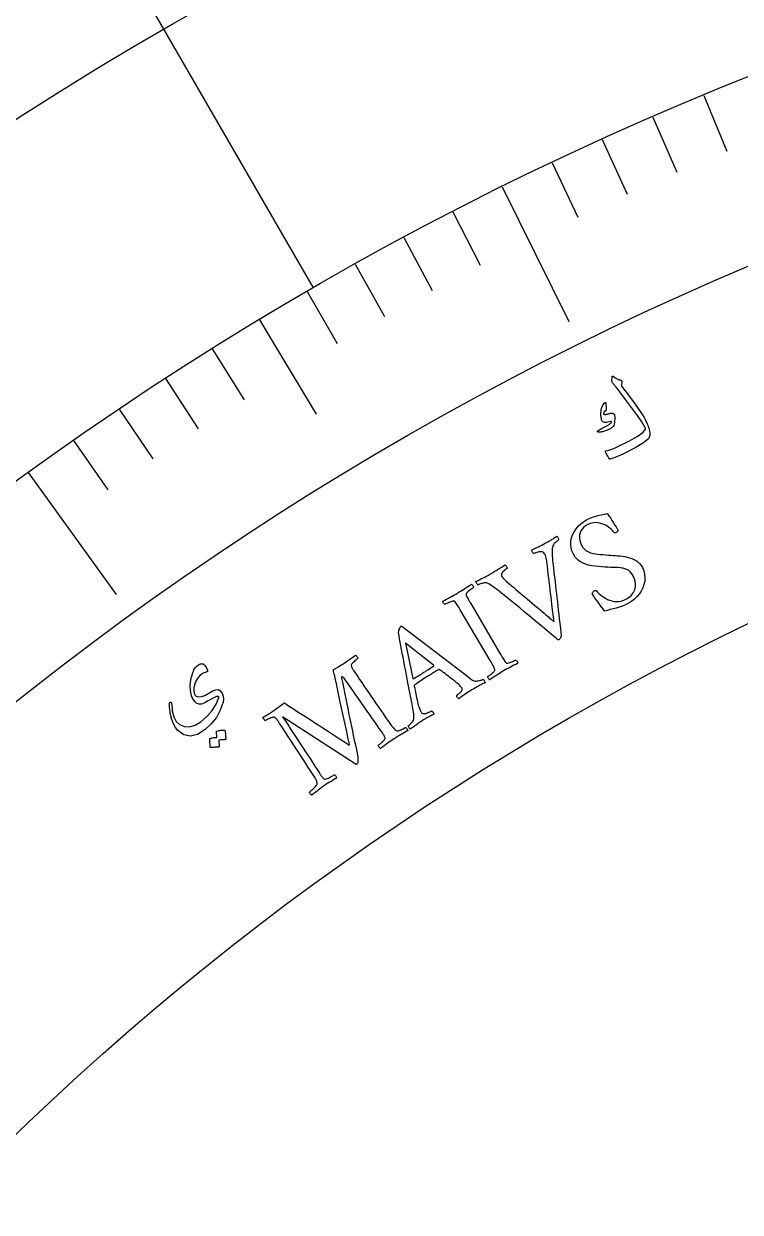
# Model space of a CAD drawing. Header units: millimetres. Extents: x -68 to 68, y -68 to 87.
# Drawn here: x -31.51 to -19.93, y 31.53 to 50.75 of the extents above; entities that cross this region are included whole.
import ezdxf

# ---------------------------------------------------------------- set-up
doc = ezdxf.new("R2010")
doc.units = ezdxf.units.MM
for name, color, linetype in [('ENGRAVE', 7, 'Continuous'), ('ENGRAVE_FINE', 8, 'Continuous'), ('TEXT', 5, 'Continuous')]:
    doc.layers.add(name, color=color, linetype=linetype)

msp = doc.modelspace()

# ---------------------------------------------------------------- linework, layer by layer
at = {"layer": 'ENGRAVE'}
for points in [[(-30.5437, 52.9033), (-26.8312, 46.4731)], [(-23.7742, 48.1087), (-22.6977, 45.9302)], [(-27.7015, 45.9597), (-26.7816, 44.4335)], [(-31.4405, 43.4875), (-30.0168, 41.5182)]]:
    msp.add_lwpolyline(points, dxfattribs=at)
for radius in [66.15, 66.15, 64.3781, 61.0875, 61.0875, 58.4888, 53.6625, 53.6625, 50.8275, 45.5625, 45.5625]:
    msp.add_circle((0, 0), radius, dxfattribs=at)
at = {"layer": 'ENGRAVE_FINE'}
for points in [[(-20.5151, 49.5862), (-20.1436, 48.688)], [(-21.3388, 49.2374), (-20.9523, 48.3455)], [(-22.1567, 48.8748), (-21.7554, 47.9895)], [(-22.9686, 48.4985), (-22.5526, 47.6201)], [(-24.5735, 47.7054), (-24.1284, 46.8413)], [(-25.366, 47.2888), (-24.9065, 46.4322)], [(-26.1517, 46.8589), (-25.678, 46.0101)], [(-26.9302, 46.4158), (-26.4424, 45.5751)], [(-28.4652, 45.4906), (-27.9496, 44.6666)], [(-29.2212, 45.0088), (-28.6919, 44.1935)], [(-29.9692, 44.5142), (-29.4263, 43.7079)], [(-30.709, 44.007), (-30.1528, 43.2099)]]:
    msp.add_lwpolyline(points, dxfattribs=at)
at = {"layer": 'TEXT'}
for points in [[(-21.9752, 45.0411), (-21.9602, 45.0302), (-21.9452, 45.0203), (-21.9302, 45.0113), (-21.9153, 45.0033), (-21.9004, 44.9962), (-21.8852, 44.9901), (-21.87, 44.9851), (-21.8546, 44.9811), (-21.8479, 44.9779), (-21.8435, 44.9725), (-21.8415, 44.9649), (-21.8419, 44.9551), (-21.847, 44.9018), (-21.8472, 44.8961), (-21.8471, 44.8915), (-21.8467, 44.8879), (-21.8459, 44.8853), (-21.769, 44.7853), (-21.7003, 44.6945), (-21.6399, 44.6129), (-21.5877, 44.5405), (-21.5437, 44.4775), (-21.5082, 44.4239), (-21.481, 44.3796), (-21.4622, 44.3447), (-21.4297, 44.2775), (-21.4206, 44.2556), (-21.4125, 44.2331), (-21.4053, 44.2101), (-21.3992, 44.1864), (-21.3941, 44.1622), (-21.3901, 44.1373), (-21.3873, 44.1117), (-21.3856, 44.0854), (-21.411, 44.033), (-21.4907, 43.9669), (-21.6247, 43.8868), (-21.8127, 43.7923), (-21.8726, 43.765), (-21.9286, 43.7412), (-21.981, 43.7208), (-22.0296, 43.7041), (-22.0346, 43.7038), (-22.0389, 43.7049), (-22.0425, 43.7075), (-22.0453, 43.7115), (-22.057, 43.7317), (-22.0675, 43.7502), (-22.0769, 43.767), (-22.085, 43.7819), (-22.0921, 43.7954), (-22.0981, 43.8074), (-22.103, 43.818), (-22.107, 43.8272), (-22.1089, 43.8325), (-22.1086, 43.8362), (-22.1059, 43.8383), (-22.1009, 43.8388), (-22.0643, 43.8452), (-22.0199, 43.8587), (-21.9675, 43.8793), (-21.9072, 43.907), (-21.7298, 43.9951), (-21.595, 44.072), (-21.5027, 44.1379), (-21.4532, 44.1933), (-21.4735, 44.235), (-21.5188, 44.3067), (-21.5892, 44.4084), (-21.6846, 44.54), (-21.7815, 44.6712), (-21.8554, 44.7701), (-21.9061, 44.8368), (-21.9337, 44.8713), (-21.9416, 44.8806), (-21.9489, 44.8893), (-21.9558, 44.8974), (-21.9622, 44.9049), (-21.968, 44.9117), (-21.9732, 44.9178), (-21.9778, 44.923), (-21.9818, 44.9275), (-21.9898, 44.9377), (-21.9955, 44.9484), (-21.9988, 44.9596), (-21.9998, 44.9713), (-21.9988, 45.0363), (-21.9983, 45.0409), (-21.9971, 45.0444), (-21.9951, 45.0467), (-21.9923, 45.0479), (-21.9882, 45.0478), (-21.9839, 45.0466), (-21.9796, 45.0443), (-21.9752, 45.0411)], [(-22.1144, 44.6193), (-22.1116, 44.6203), (-22.1089, 44.6203), (-22.1061, 44.6196), (-22.1034, 44.618), (-22.1018, 44.6161), (-22.1005, 44.6139), (-22.0994, 44.6113), (-22.0986, 44.6084), (-22.0918, 44.5217), (-22.0916, 44.5126), (-22.0926, 44.5051), (-22.0945, 44.4992), (-22.0974, 44.495), (-22.1123, 44.4815), (-22.1239, 44.4678), (-22.1321, 44.4539), (-22.1369, 44.4396), (-22.1363, 44.4337), (-22.1311, 44.4297), (-22.1212, 44.4276), (-22.1068, 44.4274), (-22.0977, 44.4286), (-22.0886, 44.4301), (-22.0792, 44.4318), (-22.0697, 44.4339), (-22.0599, 44.4363), (-22.0497, 44.4391), (-22.0392, 44.4423), (-22.0284, 44.4459), (-21.9863, 44.4487), (-21.9605, 44.4246), (-21.9509, 44.3736), (-21.9574, 44.2957), (-21.9635, 44.2704), (-21.9711, 44.2493), (-21.9804, 44.2322), (-21.9912, 44.2193), (-22.0049, 44.2086), (-22.0253, 44.1968), (-22.0525, 44.184), (-22.0864, 44.1701), (-22.1039, 44.1634), (-22.1207, 44.1576), (-22.137, 44.1528), (-22.1527, 44.1488), (-22.1677, 44.1456), (-22.1818, 44.1428), (-22.195, 44.1404), (-22.2074, 44.1384), (-22.2158, 44.1388), (-22.2226, 44.1406), (-22.2278, 44.1438), (-22.2314, 44.1486), (-22.2332, 44.1543), (-22.2326, 44.1595), (-22.2295, 44.1639), (-22.2239, 44.1677), (-22.2054, 44.1786), (-22.1843, 44.1905), (-22.1606, 44.2036), (-22.1342, 44.2178), (-22.0849, 44.2442), (-22.0473, 44.2667), (-22.0215, 44.2852), (-22.0073, 44.2998), (-22.0059, 44.3025), (-22.0058, 44.3053), (-22.0069, 44.308), (-22.0093, 44.3107), (-22.0115, 44.3121), (-22.0146, 44.3128), (-22.0187, 44.3128), (-22.0237, 44.3121), (-22.0683, 44.3018), (-22.0873, 44.2983), (-22.1046, 44.2974), (-22.1201, 44.299), (-22.134, 44.3031), (-22.1472, 44.3095), (-22.1573, 44.3179), (-22.1643, 44.3282), (-22.1682, 44.3406), (-22.1816, 44.4301), (-22.1771, 44.5065), (-22.1547, 44.5695), (-22.1144, 44.6193)], [(-22.411, 42.7219), (-22.3801, 42.7376), (-22.3514, 42.7509), (-22.3249, 42.762), (-22.3007, 42.7706), (-22.2773, 42.7779), (-22.2533, 42.7847), (-22.2287, 42.7909), (-22.2036, 42.7967), (-22.1766, 42.8026), (-22.1467, 42.8094), (-22.1138, 42.8171), (-22.0779, 42.8256), (-22.0519, 42.7897), (-22.0263, 42.7529), (-22.001, 42.715), (-21.976, 42.6762), (-21.9529, 42.6394), (-21.933, 42.6074), (-21.9166, 42.5803), (-21.9034, 42.558), (-21.9011, 42.5532), (-21.9014, 42.5478), (-21.9044, 42.5419), (-21.91, 42.5354), (-21.9167, 42.5291), (-21.923, 42.5238), (-21.9288, 42.5196), (-21.9341, 42.5165), (-21.9412, 42.5135), (-21.9481, 42.5119), (-21.9547, 42.5117), (-21.961, 42.5129), (-21.9739, 42.5303), (-21.9897, 42.5482), (-22.0083, 42.5666), (-22.0298, 42.5854), (-22.0536, 42.6037), (-22.0791, 42.6204), (-22.1062, 42.6357), (-22.135, 42.6494), (-22.1651, 42.6609), (-22.196, 42.6695), (-22.2278, 42.6753), (-22.2604, 42.6782), (-22.2932, 42.6774), (-22.3259, 42.672), (-22.3583, 42.6621), (-22.3905, 42.6475), (-22.4285, 42.6248), (-22.4598, 42.6001), (-22.4844, 42.5734), (-22.5024, 42.5446), (-22.5148, 42.5148), (-22.5227, 42.4847), (-22.5263, 42.4544), (-22.5253, 42.4238), (-22.521, 42.3939), (-22.5142, 42.3656), (-22.505, 42.339), (-22.4933, 42.3139), (-22.4706, 42.2776), (-22.4445, 42.2474), (-22.4148, 42.2231), (-22.3817, 42.205), (-22.3458, 42.1913), (-22.3079, 42.1807), (-22.268, 42.1729), (-22.2262, 42.1682), (-22.1832, 42.1648), (-22.14, 42.1612), (-22.0966, 42.1574), (-22.0529, 42.1533), (-22.0196, 42.1509), (-21.9846, 42.1484), (-21.948, 42.1457), (-21.9098, 42.1429), (-21.8707, 42.1394), (-21.8316, 42.1345), (-21.7925, 42.1284), (-21.7534, 42.1209), (-21.7151, 42.1113), (-21.6786, 42.0987), (-21.6438, 42.0831), (-21.6107, 42.0645), (-21.5802, 42.0424), (-21.5531, 42.0161), (-21.5292, 41.9856), (-21.5088, 41.9511), (-21.4857, 41.8968), (-21.4717, 41.8419), (-21.4668, 41.7864), (-21.4709, 41.7302), (-21.4829, 41.6749), (-21.5014, 41.6219), (-21.5265, 41.5713), (-21.5581, 41.523), (-21.5952, 41.4784), (-21.6365, 41.4387), (-21.6822, 41.404), (-21.7321, 41.3741), (-21.7815, 41.3499), (-21.8315, 41.3289), (-21.882, 41.311), (-21.9332, 41.2964), (-21.9831, 41.2834), (-22.0302, 41.2706), (-22.0743, 41.2581), (-22.1155, 41.2457), (-22.1373, 41.2723), (-22.1592, 41.3001), (-22.1813, 41.3291), (-22.2035, 41.3593), (-22.2251, 41.3893), (-22.2451, 41.4175), (-22.2635, 41.4439), (-22.2803, 41.4686), (-22.2948, 41.4902), (-22.306, 41.5074), (-22.3141, 41.5201), (-22.3189, 41.5284), (-22.3163, 41.536), (-22.3131, 41.5435), (-22.3093, 41.5508), (-22.305, 41.5579), (-22.3, 41.5645), (-22.2945, 41.5704), (-22.2883, 41.5754), (-22.2815, 41.5795), (-22.2728, 41.5828), (-22.2645, 41.5828), (-22.2568, 41.5797), (-22.2497, 41.5733), (-22.2376, 41.5599), (-22.2224, 41.5447), (-22.2042, 41.5278), (-22.183, 41.5091), (-22.159, 41.4899), (-22.1326, 41.4716), (-22.1037, 41.454), (-22.0724, 41.4373), (-22.039, 41.4227), (-22.0041, 41.4118), (-21.9675, 41.4044), (-21.9294, 41.4006), (-21.8898, 41.4018), (-21.8489, 41.4092), (-21.8067, 41.423), (-21.7632, 41.443), (-21.7196, 41.471), (-21.6831, 41.5053), (-21.6538, 41.546), (-21.6316, 41.5931), (-21.619, 41.6443), (-21.6185, 41.6974), (-21.6302, 41.7524), (-21.6541, 41.8094), (-21.6768, 41.8475), (-21.7018, 41.8786), (-21.7292, 41.9027), (-21.7589, 41.9198), (-21.7909, 41.9319), (-21.8248, 41.941), (-21.8607, 41.9471), (-21.8987, 41.9501), (-21.9384, 41.9517), (-21.9795, 41.953), (-22.022, 41.9543), (-22.066, 41.9554), (-22.1159, 41.9583), (-22.1672, 41.9619), (-22.2196, 41.9662), (-22.2734, 41.9713), (-22.3268, 41.9787), (-22.3783, 41.9902), (-22.428, 42.0057), (-22.4759, 42.0253), (-22.5202, 42.0503), (-22.5595, 42.0823), (-22.5937, 42.1212), (-22.6227, 42.1671), (-22.6464, 42.2197), (-22.6612, 42.2726), (-22.6671, 42.3259), (-22.6641, 42.3797), (-22.6533, 42.4325), (-22.6358, 42.4832), (-22.6117, 42.5317), (-22.5808, 42.5781), (-22.5446, 42.6211), (-22.5042, 42.6594), (-22.4597, 42.693), (-22.411, 42.7219)], [(-23.9658, 41.8485), (-23.9337, 41.8671), (-23.9023, 41.8858), (-23.8716, 41.9045), (-23.8417, 41.9233), (-23.8121, 41.942), (-23.7828, 41.9603), (-23.7536, 41.9784), (-23.7245, 41.9962), (-23.72, 41.9923), (-23.7151, 41.9861), (-23.7098, 41.9777), (-23.704, 41.9671), (-23.6991, 41.9565), (-23.6964, 41.9482), (-23.6957, 41.9421), (-23.6971, 41.9382), (-23.7023, 41.9348), (-23.7099, 41.9294), (-23.7197, 41.9217), (-23.7319, 41.912), (-23.7447, 41.9008), (-23.7566, 41.8888), (-23.7675, 41.876), (-23.7775, 41.8624), (-23.7849, 41.8485), (-23.7878, 41.8345), (-23.7865, 41.8206), (-23.7807, 41.8067), (-23.767, 41.7879), (-23.7439, 41.7632), (-23.7115, 41.7326), (-23.6698, 41.6962), (-23.6476, 41.6775), (-23.6219, 41.656), (-23.5929, 41.6316), (-23.5604, 41.6045), (-23.5254, 41.5751), (-23.4887, 41.5442), (-23.4504, 41.5118), (-23.4104, 41.4778), (-23.3696, 41.4431), (-23.3287, 41.4084), (-23.2876, 41.3738), (-23.2465, 41.3393), (-23.2062, 41.3054), (-23.1676, 41.2728), (-23.1309, 41.2415), (-23.0958, 41.2115), (-23.0632, 41.1834), (-23.0338, 41.1581), (-23.0075, 41.1354), (-22.9844, 41.1153), (-22.9652, 41.0988), (-22.951, 41.0865), (-22.9416, 41.0786), (-22.937, 41.075), (-22.9377, 41.0835), (-22.9393, 41.0989), (-22.9418, 41.1212), (-22.9451, 41.1503), (-22.9492, 41.1851), (-22.9539, 41.2243), (-22.9593, 41.2678), (-22.9652, 41.3158), (-22.9716, 41.3672), (-22.9783, 41.4213), (-22.9852, 41.478), (-22.9923, 41.5373), (-22.9996, 41.5982), (-23.0069, 41.6596), (-23.0143, 41.7214), (-23.0216, 41.7836), (-23.0289, 41.8452), (-23.0359, 41.905), (-23.0427, 41.9629), (-23.0492, 42.0189), (-23.0518, 42.04), (-23.0552, 42.0613), (-23.0594, 42.0828), (-23.0643, 42.1045), (-23.0699, 42.1253), (-23.0759, 42.1438), (-23.0823, 42.1601), (-23.0893, 42.1743), (-23.0992, 42.1884), (-23.1115, 42.1986), (-23.1262, 42.2049), (-23.1432, 42.2073), (-23.1613, 42.207), (-23.1793, 42.2051), (-23.197, 42.2017), (-23.2146, 42.1968), (-23.2307, 42.1913), (-23.2439, 42.1865), (-23.2543, 42.1822), (-23.2619, 42.1786), (-23.2672, 42.1798), (-23.2729, 42.1839), (-23.2788, 42.191), (-23.285, 42.2011), (-23.2903, 42.2119), (-23.2936, 42.2215), (-23.2948, 42.2297), (-23.2939, 42.2366), (-23.2661, 42.2506), (-23.2389, 42.264), (-23.2125, 42.2768), (-23.1867, 42.289), (-23.161, 42.3014), (-23.1347, 42.3146), (-23.1079, 42.3285), (-23.0805, 42.3432), (-23.0581, 42.3554), (-23.0383, 42.3665), (-23.021, 42.3763), (-23.0061, 42.385), (-22.9926, 42.393), (-22.9793, 42.4011), (-22.9662, 42.4093), (-22.9533, 42.4175), (-22.9397, 42.4261), (-22.9246, 42.4356), (-22.9079, 42.4459), (-22.8897, 42.457), (-22.8853, 42.4529), (-22.8806, 42.4464), (-22.8756, 42.4374), (-22.8703, 42.426), (-22.8657, 42.4148), (-22.8631, 42.4065), (-22.8623, 42.401), (-22.8634, 42.3985), (-22.8712, 42.3935), (-22.8823, 42.385), (-22.8967, 42.3732), (-22.9144, 42.3579), (-22.932, 42.3403), (-22.946, 42.3213), (-22.9565, 42.301), (-22.9634, 42.2794), (-22.9665, 42.2614), (-22.9681, 42.2374), (-22.9684, 42.2076), (-22.9672, 42.1719), (-22.9651, 42.1338), (-22.9624, 42.0967), (-22.9591, 42.0609), (-22.9552, 42.0261), (-22.9461, 41.9456), (-22.9373, 41.8684), (-22.9288, 41.7947), (-22.9206, 41.7244), (-22.9126, 41.6564), (-22.9049, 41.5896), (-22.8974, 41.5239), (-22.8901, 41.4593), (-22.8829, 41.3948), (-22.8754, 41.329), (-22.8676, 41.2621), (-22.8597, 41.194), (-22.8514, 41.1233), (-22.8429, 41.0489), (-22.8342, 40.9707), (-22.8252, 40.8887), (-22.8235, 40.8667), (-22.8239, 40.8475), (-22.8264, 40.8311), (-22.8308, 40.8174), (-22.8369, 40.806), (-22.844, 40.7963), (-22.8522, 40.7883), (-22.8616, 40.7819), (-22.8649, 40.7811), (-22.8688, 40.7821), (-22.8734, 40.7848), (-22.8787, 40.7893), (-22.8841, 40.7942), (-22.889, 40.7983), (-22.8934, 40.8015), (-22.8973, 40.8038), (-22.9772, 40.8711), (-23.0546, 40.936), (-23.1294, 40.9986), (-23.2015, 41.0588), (-23.2727, 41.1182), (-23.3445, 41.1779), (-23.4171, 41.238), (-23.4903, 41.2985), (-23.5661, 41.3606), (-23.646, 41.4256), (-23.7303, 41.4933), (-23.8188, 41.5638), (-23.8459, 41.5855), (-23.872, 41.6058), (-23.8972, 41.6246), (-23.9213, 41.6421), (-23.9451, 41.6581), (-23.9689, 41.6728), (-23.9927, 41.6861), (-24.0167, 41.698), (-24.0271, 41.7021), (-24.0391, 41.7042), (-24.0527, 41.7044), (-24.0679, 41.7028), (-24.0836, 41.6998), (-24.0987, 41.6962), (-24.1134, 41.6918), (-24.1274, 41.6869), (-24.1402, 41.6818), (-24.1511, 41.6771), (-24.16, 41.6729), (-24.1671, 41.6692), (-24.1689, 41.6703), (-24.1724, 41.675), (-24.1777, 41.6831), (-24.1846, 41.6947), (-24.1913, 41.7066), (-24.196, 41.7155), (-24.1986, 41.7215), (-24.1992, 41.7245), (-24.1656, 41.7426), (-24.1349, 41.7588), (-24.107, 41.7731), (-24.082, 41.7857), (-24.057, 41.7983), (-24.0293, 41.813), (-23.9989, 41.8297), (-23.9658, 41.8485)], [(-24.4972, 41.5397), (-24.4683, 41.5569), (-24.44, 41.5744), (-24.4122, 41.5919), (-24.3851, 41.6095), (-24.3579, 41.6274), (-24.3299, 41.6455), (-24.3013, 41.6637), (-24.2719, 41.6823), (-24.2657, 41.6796), (-24.2598, 41.6748), (-24.2541, 41.6678), (-24.2488, 41.6587), (-24.2443, 41.6491), (-24.2412, 41.6406), (-24.2397, 41.6332), (-24.2397, 41.6269), (-24.2469, 41.6225), (-24.2564, 41.6162), (-24.2682, 41.6081), (-24.2823, 41.5981), (-24.2972, 41.5872), (-24.3114, 41.5762), (-24.3249, 41.5651), (-24.3376, 41.5539), (-24.3482, 41.5432), (-24.3554, 41.5335), (-24.3591, 41.5249), (-24.3594, 41.5173), (-24.3559, 41.5051), (-24.3509, 41.4918), (-24.3443, 41.4774), (-24.3363, 41.4619), (-24.3273, 41.4455), (-24.3177, 41.4284), (-24.3075, 41.4107), (-24.2968, 41.3923), (-24.2951, 41.3893), (-24.2934, 41.3864), (-24.2916, 41.3834), (-24.2899, 41.3804), (-24.2882, 41.3775), (-24.2864, 41.3745), (-24.2847, 41.3716), (-24.2829, 41.3686), (-23.8003, 40.5464), (-23.7986, 40.5435), (-23.7968, 40.5405), (-23.7951, 40.5375), (-23.7934, 40.5346), (-23.7916, 40.5316), (-23.7899, 40.5287), (-23.7882, 40.5257), (-23.7864, 40.5228), (-23.7756, 40.5045), (-23.7652, 40.4872), (-23.7552, 40.4708), (-23.7455, 40.4553), (-23.7362, 40.4412), (-23.727, 40.4287), (-23.718, 40.418), (-23.7092, 40.409), (-23.7029, 40.4062), (-23.6939, 40.4054), (-23.682, 40.4066), (-23.6674, 40.4097), (-23.6513, 40.4142), (-23.6351, 40.4196), (-23.6188, 40.4259), (-23.6023, 40.4332), (-23.5871, 40.4403), (-23.5746, 40.4464), (-23.5647, 40.4514), (-23.5575, 40.4553), (-23.5521, 40.4522), (-23.5465, 40.4472), (-23.5406, 40.4403), (-23.5345, 40.4317), (-23.5293, 40.4225), (-23.526, 40.4142), (-23.5246, 40.4067), (-23.5253, 40.4), (-23.5554, 40.385), (-23.5849, 40.3702), (-23.6137, 40.3556), (-23.6418, 40.3412), (-23.6696, 40.3266), (-23.6975, 40.3115), (-23.7256, 40.2957), (-23.7539, 40.2793), (-23.7812, 40.2629), (-23.8086, 40.246), (-23.8359, 40.2286), (-23.8633, 40.2106), (-23.8907, 40.1922), (-23.9184, 40.1735), (-23.9461, 40.1546), (-23.974, 40.1353), (-23.9802, 40.138), (-23.9861, 40.1428), (-23.9918, 40.1497), (-23.9973, 40.1587), (-24.0019, 40.1683), (-24.005, 40.1767), (-24.0067, 40.1841), (-24.0069, 40.1903), (-23.9999, 40.1947), (-23.9908, 40.2009), (-23.9794, 40.2089), (-23.9658, 40.2188), (-23.9514, 40.2298), (-23.9378, 40.2411), (-23.9249, 40.2528), (-23.9127, 40.265), (-23.9026, 40.2765), (-23.896, 40.2862), (-23.8928, 40.2943), (-23.893, 40.3006), (-23.897, 40.3154), (-23.9029, 40.3313), (-23.9107, 40.3484), (-23.9203, 40.3668), (-23.9312, 40.3861), (-23.9426, 40.4061), (-23.9546, 40.4267), (-23.9671, 40.448), (-24.4531, 41.2682), (-24.4658, 41.2895), (-24.4783, 41.3101), (-24.4905, 41.3301), (-24.5025, 41.3493), (-24.5143, 41.367), (-24.5258, 41.3823), (-24.5371, 41.3953), (-24.5482, 41.4059), (-24.5542, 41.4098), (-24.5631, 41.411), (-24.575, 41.4094), (-24.5898, 41.4051), (-24.6062, 41.3991), (-24.6227, 41.3926), (-24.6394, 41.3854), (-24.6563, 41.3776), (-24.6718, 41.3701), (-24.6846, 41.3636), (-24.6947, 41.3584), (-24.7021, 41.3542), (-24.7076, 41.3573), (-24.7133, 41.3622), (-24.7193, 41.3689), (-24.7256, 41.3775), (-24.7309, 41.3866), (-24.7343, 41.3949), (-24.7356, 41.4025), (-24.735, 41.4092), (-24.7044, 41.426), (-24.6739, 41.4426), (-24.6436, 41.4588), (-24.6135, 41.4748), (-24.5838, 41.4907), (-24.5544, 41.5068), (-24.5256, 41.5232), (-24.4972, 41.5397)], [(-25.2303, 39.7347), (-25.231, 39.7384), (-25.2332, 39.7494), (-25.2369, 39.7679), (-25.242, 39.7936), (-25.2484, 39.8257), (-25.2559, 39.863), (-25.2644, 39.9055), (-25.2741, 39.9533), (-25.2844, 40.0051), (-25.2951, 40.06), (-25.306, 40.1179), (-25.3173, 40.1788), (-25.3289, 40.2416), (-25.3407, 40.3052), (-25.3529, 40.3696), (-25.3653, 40.4349), (-25.3776, 40.4999), (-25.3896, 40.5637), (-25.4012, 40.6261), (-25.4124, 40.6872), (-25.4231, 40.7459), (-25.433, 40.801), (-25.4422, 40.8526), (-25.4507, 40.9005), (-25.4505, 40.9117), (-25.4483, 40.9249), (-25.444, 40.94), (-25.4377, 40.957), (-25.4304, 40.9733), (-25.4232, 40.9862), (-25.416, 40.9957), (-25.409, 41.0017), (-25.4072, 41.0028), (-25.4057, 41.0035), (-25.4044, 41.0038), (-25.4035, 41.0038), (-25.4024, 41.0037), (-25.401, 41.0037), (-25.3991, 41.0038), (-25.3967, 41.004), (-24.3815, 40.2263), (-24.3319, 40.1876), (-24.2946, 40.1587), (-24.2697, 40.1397), (-24.2571, 40.1306), (-24.2448, 40.1239), (-24.2306, 40.1192), (-24.2146, 40.1167), (-24.1967, 40.1163), (-24.1782, 40.1175), (-24.1604, 40.1199), (-24.1433, 40.1233), (-24.1268, 40.1278), (-24.1121, 40.1325), (-24.1006, 40.1365), (-24.0921, 40.1398), (-24.0867, 40.1425), (-24.08, 40.1389), (-24.0738, 40.1332), (-24.068, 40.1255), (-24.0626, 40.1156), (-24.058, 40.1058), (-24.0547, 40.098), (-24.0526, 40.0924), (-24.0518, 40.0888), (-24.0804, 40.0742), (-24.1074, 40.0604), (-24.1329, 40.0473), (-24.1569, 40.0349), (-24.181, 40.0221), (-24.2072, 40.0075), (-24.2352, 39.9913), (-24.2653, 39.9733), (-24.2967, 39.954), (-24.3251, 39.9359), (-24.3504, 39.9192), (-24.3728, 39.9038), (-24.395, 39.8881), (-24.4199, 39.8706), (-24.4475, 39.8513), (-24.4778, 39.8301), (-24.4839, 39.8327), (-24.4899, 39.8374), (-24.4957, 39.8443), (-24.5013, 39.8532), (-24.5059, 39.8628), (-24.5088, 39.8714), (-24.51, 39.8791), (-24.5094, 39.8858), (-24.4997, 39.8923), (-24.4882, 39.9012), (-24.4747, 39.9124), (-24.4594, 39.9259), (-24.4448, 39.94), (-24.4334, 39.9529), (-24.4252, 39.9646), (-24.4204, 39.9752), (-24.4198, 39.9819), (-24.4212, 39.9895), (-24.4243, 39.9979), (-24.4293, 40.0072), (-24.4364, 40.0171), (-24.4469, 40.029), (-24.4609, 40.043), (-24.4783, 40.0591), (-24.4983, 40.0766), (-24.5199, 40.0949), (-24.5432, 40.1141), (-24.5682, 40.134), (-24.5939, 40.1542), (-24.6195, 40.174), (-24.6448, 40.1935), (-24.6699, 40.2125), (-24.6938, 40.2306), (-24.7155, 40.2469), (-24.735, 40.2616), (-24.7523, 40.2746), (-24.7665, 40.2852), (-24.7766, 40.2928), (-24.7827, 40.2974), (-24.7847, 40.2989), (-24.7851, 40.299), (-24.7863, 40.2993), (-24.7883, 40.2998), (-24.791, 40.3004), (-24.794, 40.3009), (-24.7967, 40.3009), (-24.7991, 40.3005), (-24.8012, 40.2995), (-24.8173, 40.2908), (-24.8348, 40.2808), (-24.854, 40.2695), (-24.8747, 40.2569), (-24.8957, 40.2439), (-24.9161, 40.2313), (-24.9357, 40.2191), (-24.9546, 40.2074), (-24.9595, 40.2044), (-24.9643, 40.2014), (-24.9692, 40.1984), (-24.9741, 40.1953), (-24.9788, 40.1924), (-24.9833, 40.1896), (-24.9876, 40.1869), (-24.9916, 40.1844), (-25.0197, 40.1669), (-25.0455, 40.1505), (-25.069, 40.1354), (-25.0902, 40.1216), (-25.1117, 40.1072), (-25.1358, 40.0907), (-25.1626, 40.0719), (-25.1921, 40.051), (-25.193, 40.0501), (-25.194, 40.0487), (-25.195, 40.0468), (-25.1961, 40.0444), (-25.197, 40.042), (-25.1976, 40.0404), (-25.198, 40.0394), (-25.1981, 40.039), (-25.1975, 40.0361), (-25.1957, 40.0271), (-25.1926, 40.0121), (-25.1883, 39.9912), (-25.1832, 39.9661), (-25.1776, 39.9388), (-25.1716, 39.9092), (-25.1652, 39.8774), (-25.1585, 39.845), (-25.1518, 39.8139), (-25.1449, 39.7839), (-25.138, 39.7553), (-25.1312, 39.7271), (-25.1241, 39.7019), (-25.1166, 39.6795), (-25.1088, 39.6601), (-25.101, 39.6432), (-25.0938, 39.6284), (-25.0869, 39.6156), (-25.0806, 39.6049), (-25.0723, 39.596), (-25.0611, 39.5906), (-25.0468, 39.5885), (-25.0295, 39.5899), (-25.0108, 39.5937), (-24.9927, 39.5986), (-24.975, 39.6048), (-24.9577, 39.6123), (-24.9423, 39.6196), (-24.9302, 39.6255), (-24.9214, 39.63), (-24.9159, 39.6332), (-24.9122, 39.6313), (-24.9075, 39.6273), (-24.9017, 39.621), (-24.8949, 39.6126), (-24.8883, 39.6035), (-24.8833, 39.5952), (-24.8799, 39.5879), (-24.878, 39.5814), (-24.8961, 39.5713), (-24.913, 39.5621), (-24.9285, 39.5536), (-24.9427, 39.546), (-24.9563, 39.5388), (-24.9698, 39.5316), (-24.9833, 39.5244), (-24.9969, 39.5172), (-25.0114, 39.5092), (-25.0277, 39.4997), (-25.0459, 39.4887), (-25.066, 39.4761), (-25.0862, 39.4631), (-25.1045, 39.451), (-25.1209, 39.4397), (-25.1356, 39.4292), (-25.1493, 39.4191), (-25.163, 39.4089), (-25.1767, 39.3988), (-25.1904, 39.3887), (-25.205, 39.378), (-25.2216, 39.366), (-25.24, 39.3528), (-25.2604, 39.3384), (-25.264, 39.3403), (-25.2683, 39.3445), (-25.2736, 39.3511), (-25.2796, 39.36), (-25.2855, 39.3696), (-25.29, 39.3782), (-25.2931, 39.3857), (-25.295, 39.3923), (-25.2852, 39.3993), (-25.2732, 39.4093), (-25.2589, 39.4223), (-25.2423, 39.4383), (-25.2267, 39.4553), (-25.2153, 39.4715), (-25.2083, 39.4867), (-25.2056, 39.5011), (-25.2038, 39.5287), (-25.2038, 39.5568), (-25.2055, 39.5853), (-25.209, 39.6142), (-25.2136, 39.6435), (-25.2186, 39.6734), (-25.2242, 39.7038), (-25.2303, 39.7347)], [(-25.336, 40.7295), (-25.222, 40.159), (-25.2218, 40.1588), (-25.2212, 40.1582), (-25.2201, 40.1572), (-25.2186, 40.1558), (-25.217, 40.1544), (-25.2156, 40.1536), (-25.2144, 40.1534), (-25.2133, 40.1537), (-25.1933, 40.165), (-25.1716, 40.1775), (-25.1481, 40.1913), (-25.1229, 40.2063), (-25.0981, 40.2212), (-25.0759, 40.2346), (-25.0563, 40.2465), (-25.0394, 40.257), (-25.0176, 40.2707), (-24.997, 40.284), (-24.9777, 40.2968), (-24.9596, 40.3092), (-24.9417, 40.3216), (-24.923, 40.3346), (-24.9033, 40.348), (-24.8829, 40.362), (-24.8813, 40.3634), (-24.8804, 40.3652), (-24.8803, 40.3673), (-24.881, 40.3699), (-24.8819, 40.3723), (-24.8825, 40.374), (-24.8829, 40.375), (-24.883, 40.3754)], [(-28.5622, 40.2605), (-28.6121, 40.2452), (-28.6575, 40.2137), (-28.6983, 40.166), (-28.7346, 40.102), (-28.7517, 40.0533), (-28.7597, 40.0042), (-28.7587, 39.9545), (-28.7485, 39.9043), (-28.7447, 39.8955), (-28.7392, 39.8875), (-28.7319, 39.8803), (-28.7228, 39.8739), (-28.6842, 39.8616), (-28.637, 39.8653), (-28.5811, 39.8849), (-28.5167, 39.9205), (-28.4534, 39.9562), (-28.4026, 39.9751), (-28.3642, 39.9775), (-28.3383, 39.9633), (-28.305, 39.9187), (-28.2852, 39.872), (-28.279, 39.8232), (-28.2862, 39.7722), (-28.3328, 39.6439), (-28.3968, 39.5278), (-28.4784, 39.4239), (-28.5774, 39.332), (-28.7018, 39.254), (-28.8166, 39.2252), (-28.922, 39.2456), (-29.0181, 39.3153), (-29.0566, 39.3641), (-29.0895, 39.4236), (-29.1167, 39.494), (-29.1381, 39.5753), (-29.1422, 39.5992), (-29.1457, 39.6227), (-29.1485, 39.6457), (-29.1506, 39.6682), (-29.152, 39.6905), (-29.1527, 39.7126), (-29.1526, 39.7345), (-29.1518, 39.7562), (-29.1501, 39.7662), (-29.1466, 39.7724), (-29.1412, 39.7747), (-29.1339, 39.7731), (-29.1276, 39.7692), (-29.123, 39.7641), (-29.1201, 39.7577), (-29.1189, 39.7501), (-29.1098, 39.6316), (-29.0857, 39.5362), (-29.0469, 39.464), (-28.9936, 39.4148), (-28.9133, 39.3807), (-28.8293, 39.3765), (-28.7417, 39.4023), (-28.6503, 39.458), (-28.546, 39.547), (-28.4626, 39.642), (-28.4, 39.7429), (-28.3583, 39.85), (-28.3567, 39.8577), (-28.358, 39.8633), (-28.3623, 39.8668), (-28.3694, 39.8683), (-28.3918, 39.8645), (-28.4254, 39.8508), (-28.4704, 39.8272), (-28.5266, 39.7935), (-28.5853, 39.7614), (-28.6355, 39.7443), (-28.6772, 39.7422), (-28.7103, 39.7552), (-28.7381, 39.7785), (-28.7617, 39.8069), (-28.7811, 39.8405), (-28.7962, 39.8793), (-28.8149, 39.9634), (-28.8192, 40.0502), (-28.8089, 40.1395), (-28.784, 40.2315), (-28.7764, 40.2546), (-28.7681, 40.2757), (-28.7591, 40.295), (-28.7495, 40.3124), (-28.7394, 40.3279), (-28.7289, 40.3416), (-28.718, 40.3534), (-28.7067, 40.3634), (-28.6559, 40.3929), (-28.6119, 40.3929), (-28.5749, 40.3634), (-28.5447, 40.3046), (-28.5403, 40.2861), (-28.5418, 40.2726), (-28.549, 40.2641), (-28.5622, 40.2605)], [(-27.4453, 39.6537), (-27.4221, 39.67), (-27.4006, 39.6856), (-27.3808, 39.7006), (-27.3626, 39.7149), (-27.3456, 39.7286), (-27.3293, 39.7417), (-27.3135, 39.7541), (-27.2984, 39.766), (-27.2774, 39.7504), (-27.2505, 39.7317), (-27.2176, 39.7097), (-27.1789, 39.6844), (-27.1353, 39.6563), (-27.0879, 39.6258), (-27.0369, 39.5927), (-26.9821, 39.5572), (-26.9245, 39.52), (-26.8651, 39.4817), (-26.8038, 39.4424), (-26.7407, 39.402), (-26.6769, 39.3611), (-26.6135, 39.3201), (-26.5505, 39.279), (-26.4879, 39.2378), (-26.4266, 39.1971), (-26.3677, 39.1578), (-26.3111, 39.1198), (-26.2569, 39.0832), (-26.2546, 39.0823), (-26.2521, 39.0823), (-26.2495, 39.083), (-26.2468, 39.0845), (-26.2445, 39.0867), (-26.2433, 39.0896), (-26.2432, 39.0931), (-26.2443, 39.0972), (-26.2635, 39.1837), (-26.2817, 39.2658), (-26.2989, 39.3436), (-26.3152, 39.417), (-26.3309, 39.4883), (-26.3464, 39.5597), (-26.3617, 39.6312), (-26.3768, 39.7028), (-26.3923, 39.7764), (-26.4085, 39.8536), (-26.4256, 39.9346), (-26.4434, 40.0194), (-26.4494, 40.0476), (-26.4557, 40.077), (-26.4624, 40.1075), (-26.4695, 40.1391), (-26.4766, 40.1702), (-26.4833, 40.1992), (-26.4896, 40.226), (-26.4955, 40.2507), (-26.5005, 40.2713), (-26.5041, 40.2861), (-26.5063, 40.2949), (-26.507, 40.2979), (-26.4615, 40.3241), (-26.4206, 40.3484), (-26.3844, 40.3706), (-26.3527, 40.3907), (-26.3265, 40.408), (-26.2989, 40.4265), (-26.2699, 40.4462), (-26.2393, 40.4672), (-26.2099, 40.4876), (-26.1839, 40.5058), (-26.1615, 40.5216), (-26.1427, 40.5351), (-26.1396, 40.5325), (-26.1349, 40.5273), (-26.1284, 40.5194), (-26.1202, 40.5088), (-26.1123, 40.4985), (-26.1066, 40.491), (-26.1033, 40.4866), (-26.1021, 40.4851), (-26.1099, 40.4798), (-26.1194, 40.4726), (-26.1307, 40.4636), (-26.1438, 40.4528), (-26.1574, 40.4409), (-26.1703, 40.4288), (-26.1825, 40.4165), (-26.1941, 40.4039), (-26.2039, 40.3919), (-26.2108, 40.3814), (-26.2149, 40.3725), (-26.2162, 40.365), (-26.2142, 40.3561), (-26.2111, 40.3465), (-26.2069, 40.3363), (-26.2016, 40.3254), (-26.1957, 40.3146), (-26.19, 40.3044), (-26.1843, 40.2948), (-26.1786, 40.2858), (-26.16, 40.2594), (-26.1374, 40.2267), (-26.1108, 40.1878), (-26.08, 40.1427), (-26.0463, 40.0929), (-26.0104, 40.0403), (-25.9726, 39.9847), (-25.9326, 39.9263), (-25.8917, 39.8665), (-25.8511, 39.8071), (-25.8107, 39.7481), (-25.7705, 39.6894), (-25.7316, 39.6325), (-25.6951, 39.5789), (-25.6608, 39.5286), (-25.6288, 39.4816), (-25.6105, 39.4558), (-25.5925, 39.4309), (-25.5747, 39.4068), (-25.5571, 39.3836), (-25.5397, 39.3623), (-25.5223, 39.3436), (-25.5049, 39.3275), (-25.4877, 39.3142), (-25.4793, 39.3107), (-25.4686, 39.3099), (-25.4556, 39.3117), (-25.4403, 39.3163), (-25.424, 39.3224), (-25.4078, 39.3292), (-25.3918, 39.3364), (-25.376, 39.3442), (-25.3618, 39.3516), (-25.3505, 39.3576), (-25.3423, 39.3621), (-25.337, 39.3653), (-25.3292, 39.3604), (-25.322, 39.3542), (-25.3156, 39.3467), (-25.3099, 39.3379), (-25.3051, 39.3293), (-25.3016, 39.3224), (-25.2994, 39.3173), (-25.2985, 39.3139), (-25.3271, 39.2981), (-25.3553, 39.2824), (-25.3831, 39.2668), (-25.4104, 39.2512), (-25.4379, 39.2352), (-25.4662, 39.2181), (-25.4954, 39.1999), (-25.5253, 39.1807), (-25.5564, 39.1602), (-25.5851, 39.1406), (-25.6114, 39.1222), (-25.6354, 39.1047), (-25.6591, 39.087), (-25.6849, 39.0677), (-25.7128, 39.0469), (-25.7426, 39.0246), (-25.7455, 39.0268), (-25.7496, 39.0309), (-25.7549, 39.037), (-25.7615, 39.045), (-25.768, 39.0537), (-25.7729, 39.0621), (-25.7762, 39.0702), (-25.7779, 39.078), (-25.7715, 39.0825), (-25.7637, 39.0884), (-25.7544, 39.0958), (-25.7438, 39.1046), (-25.7325, 39.1142), (-25.7213, 39.1241), (-25.7104, 39.1343), (-25.6995, 39.1446), (-25.6896, 39.1546), (-25.6815, 39.1636), (-25.675, 39.1717), (-25.6704, 39.1788), (-25.6687, 39.1858), (-25.6695, 39.1951), (-25.6727, 39.2064), (-25.6784, 39.22), (-25.6852, 39.234), (-25.6918, 39.2467), (-25.6983, 39.2582), (-25.7046, 39.2684), (-25.7121, 39.2796), (-25.7209, 39.2922), (-25.7309, 39.3063), (-25.7422, 39.3217), (-25.7535, 39.3371), (-25.7635, 39.3511), (-25.7723, 39.3637), (-25.7798, 39.3749), (-25.8257, 39.4409), (-25.8708, 39.5056), (-25.9151, 39.569), (-25.9584, 39.631), (-26.0016, 39.6927), (-26.0453, 39.7552), (-26.0894, 39.8183), (-26.134, 39.8822), (-26.1798, 39.9476), (-26.2275, 40.0154), (-26.2771, 40.0855), (-26.3286, 40.1579), (-26.3311, 40.1612), (-26.3349, 40.1654), (-26.3399, 40.1704), (-26.3463, 40.1764), (-26.353, 40.1816), (-26.3591, 40.1843), (-26.3648, 40.1847), (-26.3699, 40.1827), (-26.3714, 40.1805), (-26.3721, 40.1765), (-26.3719, 40.1707), (-26.3709, 40.163), (-26.3533, 40.0738), (-26.3362, 39.9881), (-26.3196, 39.9057), (-26.3037, 39.8267), (-26.2881, 39.7501), (-26.2728, 39.6748), (-26.2577, 39.6009), (-26.2429, 39.5283), (-26.2282, 39.4561), (-26.2131, 39.3834), (-26.1978, 39.3101), (-26.1822, 39.2364), (-26.1661, 39.161), (-26.1492, 39.0828), (-26.1316, 39.0018), (-26.1132, 38.9181), (-26.1124, 38.9117), (-26.1116, 38.9026), (-26.1107, 38.8908), (-26.1097, 38.8763), (-26.1088, 38.8607), (-26.1083, 38.8453), (-26.1081, 38.8301), (-26.1083, 38.8153), (-26.1093, 38.8018), (-26.1114, 38.7909), (-26.1146, 38.7824), (-26.119, 38.7764), (-26.1209, 38.7743), (-26.1239, 38.7724), (-26.1281, 38.7708), (-26.1335, 38.7694), (-26.1349, 38.7696), (-26.1363, 38.7696), (-26.1375, 38.7693), (-26.1385, 38.7688), (-27.3248, 39.5368), (-27.2839, 39.4754), (-27.2427, 39.4129), (-27.201, 39.3493), (-27.1589, 39.2846), (-27.1169, 39.2199), (-27.0753, 39.1562), (-27.0344, 39.0935), (-26.9939, 39.0318), (-26.9547, 38.9721), (-26.9176, 38.9154), (-26.8824, 38.8616), (-26.8493, 38.8107), (-26.8188, 38.7637), (-26.7914, 38.7215), (-26.7672, 38.6841), (-26.7461, 38.6514), (-26.7287, 38.6246), (-26.7158, 38.6046), (-26.7072, 38.5915), (-26.703, 38.5853), (-26.6983, 38.5786), (-26.693, 38.5717), (-26.6872, 38.5647), (-26.681, 38.5574), (-26.6746, 38.5505), (-26.6684, 38.5442), (-26.6624, 38.5388), (-26.6565, 38.534), (-26.6477, 38.5309), (-26.636, 38.5308), (-26.6215, 38.5338), (-26.604, 38.5398), (-26.5852, 38.5476), (-26.5667, 38.5562), (-26.5484, 38.5653), (-26.5305, 38.5751), (-26.5145, 38.5844), (-26.5019, 38.5917), (-26.4929, 38.5971), (-26.4874, 38.6006), (-26.4811, 38.5982), (-26.4748, 38.5933), (-26.4686, 38.5859), (-26.4624, 38.5762), (-26.457, 38.5662), (-26.453, 38.5584), (-26.4504, 38.5527), (-26.4493, 38.5491), (-26.4767, 38.533), (-26.5022, 38.518), (-26.5257, 38.5041), (-26.5472, 38.4915), (-26.5689, 38.4783), (-26.5929, 38.463), (-26.6193, 38.4456), (-26.6479, 38.426), (-26.6782, 38.4047), (-26.7056, 38.3849), (-26.7302, 38.3664), (-26.752, 38.3494), (-26.7736, 38.3322), (-26.7977, 38.313), (-26.8242, 38.2919), (-26.8532, 38.2688), (-26.8561, 38.271), (-26.8603, 38.275), (-26.8658, 38.2809), (-26.8727, 38.2887), (-26.8794, 38.2973), (-26.8845, 38.3055), (-26.888, 38.3135), (-26.89, 38.3212), (-26.8832, 38.3263), (-26.8742, 38.3337), (-26.8627, 38.3435), (-26.849, 38.3556), (-26.8342, 38.369), (-26.8199, 38.3829), (-26.8061, 38.3971), (-26.7926, 38.4117), (-26.7811, 38.4256), (-26.7729, 38.4379), (-26.7681, 38.4486), (-26.7666, 38.4577), (-26.7673, 38.4714), (-26.7694, 38.4846), (-26.773, 38.4974), (-26.7779, 38.5097), (-26.784, 38.5222), (-26.7911, 38.5357), (-26.7992, 38.55), (-26.8082, 38.5652), (-26.8623, 38.6489), (-26.9153, 38.7309), (-26.9674, 38.8111), (-27.0184, 38.8897), (-27.0676, 38.9653), (-27.1144, 39.037), (-27.1587, 39.1046), (-27.2006, 39.1681), (-27.2393, 39.2268), (-27.2742, 39.2798), (-27.3054, 39.3271), (-27.3327, 39.3686), (-27.3556, 39.4033), (-27.3732, 39.43), (-27.3856, 39.4486), (-27.3927, 39.4592), (-27.3999, 39.4693), (-27.407, 39.4792), (-27.4141, 39.4887), (-27.4211, 39.4979), (-27.4282, 39.5066), (-27.4356, 39.5143), (-27.4433, 39.5211), (-27.4513, 39.5271), (-27.4585, 39.5302), (-27.4684, 39.5308), (-27.4811, 39.5291), (-27.4966, 39.5248), (-27.5133, 39.5191), (-27.53, 39.5127), (-27.5466, 39.5056), (-27.5631, 39.498), (-27.5783, 39.4904), (-27.5907, 39.4839), (-27.6005, 39.4784), (-27.6076, 39.4739), (-27.6095, 39.4749), (-27.6134, 39.4792), (-27.6193, 39.4869), (-27.6272, 39.4979), (-27.6349, 39.5091), (-27.6403, 39.5176), (-27.6434, 39.5234), (-27.6442, 39.5264), (-27.6226, 39.5401), (-27.6032, 39.5523), (-27.5859, 39.5629), (-27.5707, 39.5721), (-27.5567, 39.5806), (-27.5427, 39.5892), (-27.5289, 39.5979), (-27.5151, 39.6067), (-27.5004, 39.6162), (-27.4838, 39.6273), (-27.4655, 39.6397), (-27.4453, 39.6537)], [(-28.3952, 39.2984), (-28.3948, 39.301), (-28.3933, 39.3035), (-28.3908, 39.3058), (-28.3873, 39.3079), (-28.372, 39.312), (-28.3568, 39.3153), (-28.3416, 39.3179), (-28.3264, 39.3198), (-28.3112, 39.3209), (-28.2958, 39.3212), (-28.2801, 39.3207), (-28.2643, 39.3195), (-28.2605, 39.3183), (-28.2578, 39.3162), (-28.2559, 39.3132), (-28.255, 39.3092), (-28.2457, 39.1732), (-28.2464, 39.1708), (-28.2488, 39.1691), (-28.2528, 39.1681), (-28.2584, 39.1678), (-28.2627, 39.1682), (-28.2693, 39.1682), (-28.2782, 39.1678), (-28.2893, 39.1671), (-28.3029, 39.1661), (-28.319, 39.1647), (-28.3376, 39.163), (-28.3588, 39.161), (-28.3521, 39.0549), (-28.3526, 39.0511), (-28.3549, 39.0486), (-28.359, 39.0473), (-28.365, 39.0473), (-28.3702, 39.0473), (-28.3783, 39.0471), (-28.3892, 39.0467), (-28.403, 39.0461), (-28.4198, 39.0452), (-28.4397, 39.0439), (-28.4629, 39.0421), (-28.4892, 39.0399), (-28.4924, 39.0404), (-28.4946, 39.0416), (-28.4957, 39.0436), (-28.4958, 39.0464), (-28.5019, 39.1796), (-28.5015, 39.1822), (-28.5001, 39.1847), (-28.4976, 39.187), (-28.494, 39.1891), (-28.4814, 39.1931), (-28.4687, 39.1964), (-28.4559, 39.1989), (-28.4431, 39.2007), (-28.4302, 39.2017), (-28.4173, 39.2022), (-28.4045, 39.202), (-28.3916, 39.2013)]]:
    msp.add_lwpolyline(points, close=True, dxfattribs=at)

doc.saveas('drawing.dxf')
